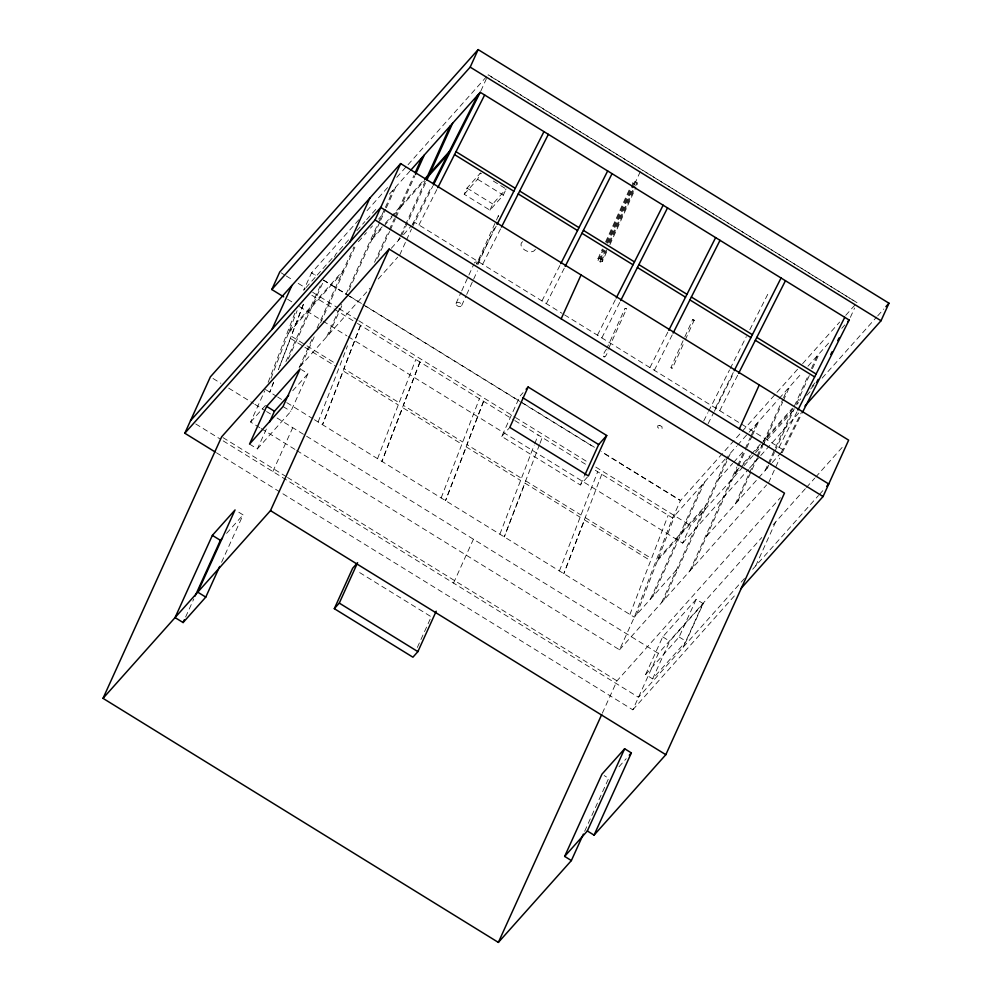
<?xml version="1.0" encoding="UTF-8"?>
<svg xmlns="http://www.w3.org/2000/svg" width="992" height="992" viewBox="0 0 992 992"><rect width="100%" height="100%" fill="white"/><g stroke="black" fill="none" stroke-linecap="round" stroke-linejoin="round"><path stroke-width="0.74" stroke-dasharray="4.96 3.72" d="M498.505 215.537L476.557 264.095M498.158 215.797L498.554 216.504M606.534 349.134C599.503 358.211 606.075 360.691 608.034 349.742M604.847 356.785L603.334 356.165M625.047 308.326L626.547 308.934L625.047 308.326L607.166 347.721M683.091 340.74L670.964 367.474L671.559 368.28L672.477 368.082L684.604 341.347M672.477 368.082L670.964 367.474M692.676 319.622L694.177 320.242L692.676 319.622L683.736 339.326M303.341 304.308L278.454 369.495L290.52 338.421M360.48 325.302L322.524 424.7L343.244 370.971L398.263 404.934M419.889 361.968L381.932 461.379L402.653 407.65L461.875 444.205M483.513 401.239L445.544 500.65L466.277 446.921M539.462 444.714L504.271 536.908L524.991 483.166M540.02 443.275L542.227 437.497M601.772 474.25L563.816 573.661L584.536 519.932M268.138 382.379L294.798 313.236M271.014 378.349L297.104 310.694M303.44 304.37L291.202 336.114L305.623 345.018M318.134 421.997L347.498 345.861M360.617 325.376L343.926 368.664L399.119 402.727M377.543 458.664L415.809 359.451M420.025 362.055L403.335 405.331L462.731 441.998M441.155 497.947L479.421 398.722M483.637 401.326L466.947 444.614L521.445 478.256M499.869 534.192L534.242 445.073M534.8 443.622L538.135 434.967M559.414 570.946L597.68 471.733M629.92 614.47L668.186 515.257M636.641 614.581L674.907 515.356M259.842 427.738L250.616 422.046L264.79 390.798M285.944 361.572L320.862 284.617M288.238 359.005L323.144 282.05M334.478 257.052L335.742 254.274L348.8 239.63M249.538 444.081L257.362 448.917L267.493 426.585M185.628 616.974L193.837 598.858M299.113 367.685L312.058 339.152M317.105 328.03L353.921 246.872M301.407 365.118L315.456 334.143M320.565 322.871L356.339 244.007M221.588 562.278L243.077 514.898L237.348 511.351M257.362 448.917L290.867 411.358L307.966 373.674L301.444 369.644M326.69 336.784L341.384 304.383M345.861 294.525L377.803 224.105M378.436 222.704L384.747 208.791M385.367 207.427L393.464 189.571M328.972 334.217L341.918 305.685M348.886 290.334L379.998 221.724M380.63 220.336L385.677 209.238M386.297 207.849L395.746 187.017M272.837 471.535L292.727 427.676M374.53 262.272L388.616 231.235M389.248 229.822L394.37 218.55M395.014 217.136L413.85 175.596M377.456 258.292L389.62 231.496M390.253 230.082L395.374 218.798M396.019 217.397L414.879 175.807M398.35 240.424L399.627 237.609M400.272 236.195L404.748 226.325M405.393 224.911L425.221 181.189M401.921 235.042L425.593 182.85M399.764 254.87L405.914 241.292M406.534 239.928L411.469 229.065M412.077 227.701L432.723 186.322M480.86 90.954L488.2 74.76L857.026 302.684L488.126 74.933M493.272 181.028L506.143 188.976L503.353 195.139L489.949 210.168L464.206 194.271L467.009 188.096L480.401 173.079L482.98 174.679M464.206 194.271L477.611 179.254L480.401 173.079M489.949 210.168L492.751 203.992L506.143 188.976M456.06 303.354L461.106 292.231M461.739 290.842L473.717 264.43M477.97 264.256L495.839 224.862M461.652 305.61L466.066 295.889M466.699 294.488L472.998 280.587M473.63 279.198L477.412 270.866M587.388 477.053L580.332 484.976L501.729 436.443L520.056 396.044L523.082 392.646M417.334 647.441L431.247 616.788L356.574 570.685M606.744 251.72L602.305 261.516L600.21 261.95L598.015 260.586L597.903 258.8L602.355 249.004M605.529 242.011L629.647 188.827M598.015 260.586L603.099 249.389M606.273 242.395L632.933 183.619L632.822 181.834L634.905 181.4L637.112 182.764L637.211 184.549M597.903 258.8L599.999 258.366L603.806 249.972M606.98 242.978L633.008 185.603M633.64 184.202L634.905 181.4M453.53 583.085L473.42 539.226M600.098 260.164L604.574 250.294M607.774 243.251L633.975 185.479M634.62 184.066L640.373 171.393M600.21 261.95L605.294 250.753M609.1 242.358L634.496 186.372M602.305 261.516L602.194 259.73L606.633 249.934M609.807 242.928L635.202 186.955M635.835 185.554L637.112 182.764M609.919 244.726L635.946 187.339M608.679 348.341L626.547 308.934M580.332 484.976L584.114 476.606M685.249 339.946L694.177 320.242M296.732 450.517L619.529 649.797L634.322 617.185L672.588 517.973L680.537 500.439L601.487 451.633M650.442 599.118L702.423 484.518M652.724 596.552L704.704 481.951M602.33 713.198L616.999 680.859L780.357 497.748M348.18 336.66L682.632 543.132L690.593 525.599L743.008 466.835M661.528 602.714L728.302 455.514L736.56 446.264M663.809 600.148L727.471 459.817M728.091 458.44L730.583 452.947M689.688 571.144L736.957 466.934M737.602 465.521L743.988 451.434M745.252 448.657L750.237 437.67M750.857 436.306L756.462 423.944M691.97 568.59L746.145 449.153M746.778 447.764L751.812 436.666M752.444 435.277L758.744 421.389M645.618 674.548L662.706 636.864L696.223 599.304L703.216 603.632L686.129 641.316L652.612 678.875L645.618 674.548L679.123 636.988L696.223 599.304M216.442 452.761L632.809 709.801L658.39 653.418L761.782 537.515M652.612 678.875L669.712 641.192L703.216 603.632M584.648 831.296L608.679 778.336L604.19 775.57M735.357 503.924L748.799 474.3M749.431 472.899L756.474 457.374M757.119 455.973L762.228 444.689M763.518 441.862L782.936 399.044M783.568 397.656L787.35 389.323M737.651 501.357L757.479 457.634M758.124 456.221L762.6 446.35M763.245 444.937L782.7 402.033M783.333 400.644L789.632 386.768M683.128 647.23L703.018 603.384M765.117 470.568L767.684 464.926M768.316 463.512L793.278 408.506L765.799 439.295M794.431 405.951L808.282 375.41M811.431 368.466L817.11 355.967M767.411 468.001L768.688 465.174M769.333 463.772L774.442 452.488M775.087 451.075L794.282 408.766M809.311 375.621L796.712 403.397L800.804 398.809M812.46 368.677L819.392 353.4M768.664 482.62L779.762 458.168M782.217 452.736L801.623 414.061M850.367 317.366L854.608 308.016M755.743 565.849L775.632 521.99M412.226 224.874L431.756 186.236M418.946 224.986L437.075 189.1M478.256 261.603L496.397 225.717M482.645 264.318L500.786 228.433M541.967 300.936L560.108 265.05M546.356 303.639L564.498 267.753M597.432 335.172L615.573 299.286M601.834 337.888L619.963 302.002M649.934 367.586L668.062 331.7M654.323 370.289L672.464 334.416M703.7 421.005L707.891 412.722M708.586 411.345L729.517 369.942M730.211 368.553L746.331 336.66M749.828 329.741L768.006 293.781L770.201 295.145M715.356 407.972L733.497 372.087M708.09 423.72L713.67 412.672M714.376 411.296L733.906 372.645M719.746 410.688L737.887 374.802M779.067 447.305L797.196 411.42M781.126 452.625L801.362 412.598M476.458 263.649L477.983 264.12M358.856 219.765L311.55 272.862L316.82 276.123M366.99 210.726L388.616 186.384M396.763 177.357L407.018 165.85M408.047 164.697L488.2 74.76M305.226 288.486L303.676 290.222L311.624 272.688L315.58 275.131M306.007 287.618L316.175 276.222M317.192 275.082L333.461 256.841M356.847 230.628L364.882 221.613M366.656 219.629L377.282 207.712M389.422 194.11L409.907 171.145M358.372 241.738L363.419 236.071M364.436 234.93L366.457 232.661M370.5 228.135L372.533 225.866M378.597 219.058L381.635 215.661M289.304 330.894L310.781 306.838M313.063 304.271L343.207 270.481M373.079 237.001L384.202 224.539M385.206 223.398L399.367 207.539M401.648 204.972L422.654 181.424M288.461 333.101L309.628 309.38M311.91 306.813L342.054 273.023M371.913 239.556L383.036 227.081M384.053 225.953L392.138 216.888M393.154 215.748L398.214 210.081M400.495 207.514L424.502 180.606M391.344 248.273L400.632 237.869M403.533 234.62L411.258 225.965M412.994 224.006L414.544 222.27L562.08 313.348M250.616 422.046L266.092 404.699M299.882 366.829L370.004 288.226M378.212 279.025L397.705 257.176M292.739 390.736L307.966 373.674M226.585 533.386L243.077 514.898M501.729 436.443L509.801 427.391M797.568 369.247L680.462 500.613L601.4 451.806M802.627 363.667L839.654 322.065M845.742 315.332L856.009 303.825M725.226 458.961L672.588 517.973L593.811 469.34M737.552 445.148L778.15 399.627M779.179 398.486L801.846 373.079M807.947 366.234L829.56 342.017M841.749 328.34L844.8 324.93M718.754 479.037L732.679 463.413M733.683 462.297L743.628 451.149M658.217 558.645L679.743 534.514M682.037 531.948L705.622 505.511M736.064 471.374L739.127 467.939M743.219 463.363L750.374 455.353M751.39 454.2L764.671 439.32M766.952 436.753L792.397 408.233M812.039 386.223L815.102 382.788M657.374 560.852L678.59 537.056M680.872 534.49L704.469 508.053M734.911 473.928L740.02 468.199M741.036 467.058L751.254 455.601M755.346 451.025L760.442 445.296M796.564 404.81L798.585 402.554M810.662 389.013L814.692 384.499M744.037 465.682L794.406 409.225M806.744 395.399L810.848 390.786M822.157 378.113L876.643 317.043M877.672 315.902L883.835 308.983M682.632 543.132L748.427 469.39M749.456 468.236L759.723 456.717M760.752 455.564L798.796 412.932M676.308 570.115L634.322 617.185L314.216 419.579M706.763 535.978L771.33 463.611M772.309 462.508L783.457 450.008L563.382 314.154M619.529 649.797L766.618 484.914M773.128 524.793L805.454 488.56M806.484 487.407L814.705 478.194M815.734 477.04L844.527 444.763M744.484 578.46L638.488 697.264L221.861 440.064M752.668 569.284L818.462 495.529M819.491 494.376L824.637 488.61M632.809 709.801L736.672 593.365M618.983 766.779L626.2 758.682M632.933 183.619L635.128 184.983M477.611 179.254L503.353 195.139M599.999 258.366L602.194 259.73M467.009 188.096L492.751 203.992M323.479 280.017L348.514 295.467M349.841 296.286L364.324 305.226M365.651 306.044L522.437 402.839M523.751 403.645L594.89 447.566M323.404 280.19L345.811 294.016M347.126 294.822L361.621 303.775M362.936 304.581L519.721 401.376M521.036 402.194L594.816 447.739M281.083 272.788L285.026 275.23M286.341 276.049L292.925 280.104M298.195 283.365L304.78 287.42M312.678 292.305L337.702 307.743M339.016 308.562L357.455 319.945M358.769 320.751L514.141 416.677M515.456 417.483L587.884 462.198M595.783 467.071L690.593 525.599M311.823 295.256L353.772 321.148M357.418 323.404L513.484 419.752M514.786 420.546L586.074 464.566M287.606 299.262L292.876 302.51M299.46 306.578L321.842 320.404M323.156 321.21L346.865 335.842M306.937 345.824L337.082 364.436M525.673 480.86L580.99 515.009M585.218 517.613L651.496 558.533M290.358 338.322L303.589 346.493M304.891 347.299L336.238 366.643M466.104 446.822L520.602 480.463M524.818 483.067L580.146 517.216M584.375 519.833L650.64 560.74M679.123 636.988L686.129 641.316M265.41 389.447L276.334 396.192M277.636 396.998L281.554 399.416M286.787 402.64L312.914 418.773M662.706 636.864L669.712 641.192M283.042 406.522L290.867 411.358M213.007 378.46L220.844 383.309M228.693 388.145L253.518 403.471M254.82 404.277L265.286 410.738M266.588 411.544L270.506 413.962M277.041 417.992L658.39 653.418M261.156 428.556L295.418 449.698M222.989 437.608L286.242 476.656M287.556 477.474L616.999 680.859M195.722 423.931L220.559 439.258M535.37 249.228A7.676 4.91 24.4 0 1 524.904 250.12A7.676 4.91 24.4 0 1 522.896 241.527M474.35 263.041A3.026 1.934 24.4 0 1 477.76 262.334A3.026 1.934 24.4 0 1 479.942 265.298M273.594 382.242L269.799 392.162L273.618 382.255M659.792 425.382L657.708 425.816L657.808 427.602L660.015 428.953L662.098 428.519L661.986 426.734L659.792 425.382M456.444 304.978A3.026 1.934 24.4 0 0 461.392 306.057A3.026 1.934 24.4 0 0 458.726 302.411A3.026 1.934 24.4 0 0 456.444 304.978"/><path stroke-width="1.49" d="M215.115 451.943L184.81 433.231L210.391 376.848L400.644 163.581L848.644 440.15L823.062 496.533L740.788 588.764M283.662 296.831L271.808 289.515L279.756 271.982L478.144 49.6L888.981 303.217L881.02 320.751L804.958 406.013M571.38 860.56L498.368 942.4L103.019 698.343L221.662 436.802L389.124 249.079L784.474 493.136L665.83 754.689L594.059 835.128L587.338 830.974L564.646 856.406L571.38 860.56L583.383 834.086M271.969 329.369L291.871 285.522M266.637 406.398L249.538 444.081L283.042 406.522L300.142 368.838L266.637 406.398L274.462 411.234L288.672 395.3M205.778 597.11L197.755 592.162L235.054 509.938L212.362 535.37L175.063 617.594L183.098 622.554L205.778 597.11L219.691 566.457M349.965 241.949L369.867 198.09M269.39 422.394L274.462 411.234M183.098 622.554L184.363 619.764M195.102 596.068L220.398 540.33L222.456 538.011M184.81 433.231L375.075 219.964L400.644 163.581M415.115 172.819L422.046 157.542M415.512 174.418L424.328 154.975M271.808 289.515L470.196 67.134L478.144 49.6M103.019 698.343L270.494 510.62L389.124 249.079M426.498 178.362L450.331 125.823M426.87 180.036L452.625 123.268M334.316 608.666L352.644 568.267L357.604 562.7L339.276 603.099L334.316 608.666L412.92 657.2L417.88 651.632L436.207 611.221M528.128 386.992L509.801 427.391L588.405 475.924L606.732 435.513L528.128 386.992L526.107 389.248M561.162 318.804L581.052 274.958M584.747 475.218L598.66 444.565L606.732 435.513M498.368 942.4L601.698 714.6M739.362 428.817L759.252 384.97M564.646 856.406L601.946 774.182L624.638 748.749L631.358 752.903L594.059 835.128M587.338 830.974L624.638 748.749M433.144 183.47L477.921 94.91M433.38 185.008L480.252 92.293L849.152 320.044L802.33 412.684M437.782 187.724L484.642 95.009M497.091 224.341L543.963 131.626M501.481 227.044L548.353 134.342M560.802 263.661L607.662 170.959M565.192 266.377L612.064 173.662M616.268 297.91L663.14 205.195M620.67 300.626L667.529 207.911M668.769 330.324L715.629 237.609M673.159 333.027L720.018 240.324M734.192 370.71L781.051 277.996M738.581 373.414L785.453 280.711M797.903 410.043L844.762 317.328M816.714 382.23L818.164 379.353M830.75 354.454L832.152 351.689M837.744 340.628L839.145 337.863M410.924 170.016L480.252 92.293M190.501 420.707L380.754 207.44L828.754 483.997L826.696 486.303M424.65 179.18L427.651 175.82M429.945 173.253L449.264 151.602M428.792 175.807L447.801 154.492M847.602 321.78L849.152 320.044M885.893 306.677L888.981 303.217M629.3 755.21L631.358 752.903M470.196 67.134L881.02 320.751M455.985 151.702L515.294 188.319M519.684 191.034L579.006 227.652M583.395 230.367L634.471 261.9M638.873 264.616L686.972 294.302M691.362 297.017L752.395 334.701M756.784 337.404L816.106 374.021M454.522 154.591L513.831 191.208M518.233 193.924L577.542 230.541M581.944 233.256L633.02 264.79M637.41 267.505L685.509 297.191M689.899 299.906L750.932 337.578M755.321 340.293L814.643 376.91M375.075 219.964L823.062 496.533M522.672 397.656L598.66 444.565M270.494 510.62L665.83 754.689M339.276 603.099L417.88 651.632M212.362 535.37L220.398 540.33"/></g></svg>
